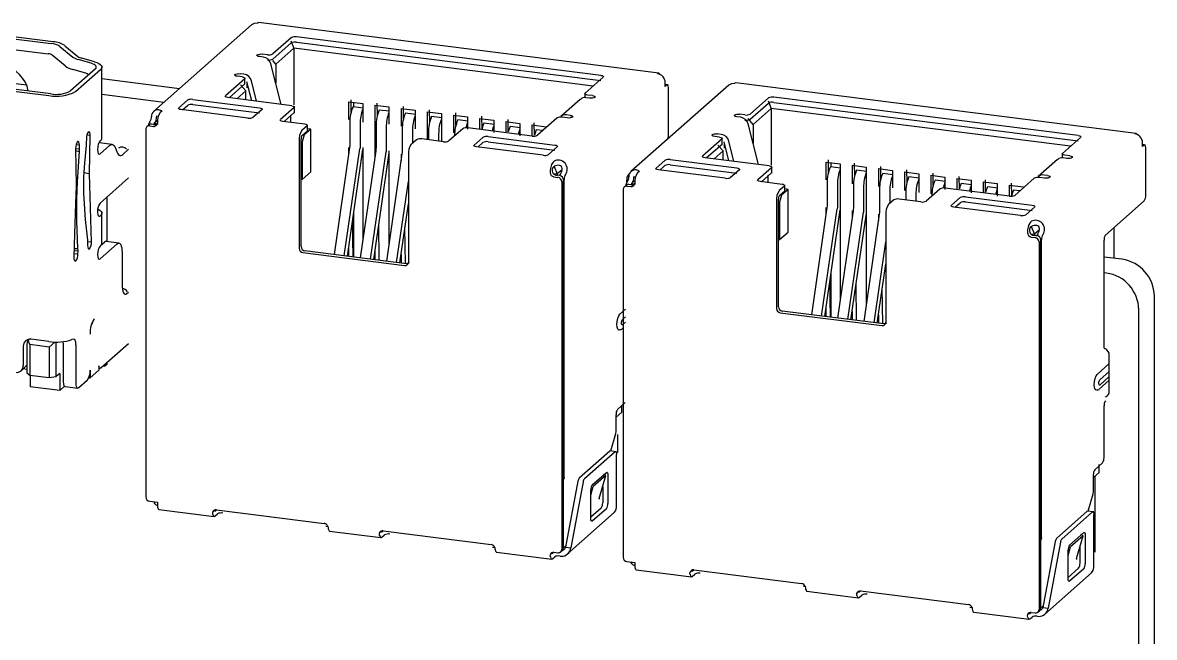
# Model space of a CAD drawing. Header units: millimetres. Extents: x 2 to 1109, y 2 to 430.
# Drawn here: x 457.77 to 499.01, y 270.64 to 293.03 of the extents above; entities that cross this region are included whole.
import ezdxf

# ---------------------------------------------------------------- set-up
doc = ezdxf.new("R2010")
doc.units = ezdxf.units.MM
doc.header["$LTSCALE"] = 0.5
doc.layers.add('几何体', color=7, linetype='Continuous')

msp = doc.modelspace()

# ---------------------------------------------------------------- linework, layer by layer
at = {"layer": '几何体'}
for p, q in [((454.305, 292.833), (458.809, 292.266)), ((458.88, 292.328), (454.376, 292.896)), ((466.113, 292.945), (462.542, 289.795)), ((466.32, 293.01), (466.311, 293.002)), ((466.357, 293.023), (466.32, 293.01)), ((480.95, 291.187), (466.358, 293.025)), ((454.199, 292.457), (458.703, 291.889)), ((467.551, 292.474), (466.886, 291.888)), ((478.838, 291.105), (467.744, 292.503)), ((458.798, 290.432), (446.17, 292.023)), ((459.125, 292.162), (459.597, 291.769)), ((459.311, 292.187), (459.783, 291.794)), ((466.886, 291.699), (467.551, 292.285)), ((467.651, 292.091), (466.994, 291.511)), ((467.535, 292.366), (467.651, 292.091)), ((478.558, 290.717), (467.651, 292.091)), ((467.651, 292.091), (467.651, 290.028)), ((467.744, 292.314), (478.838, 290.917)), ((446.099, 291.961), (458.728, 290.37)), ((459.319, 291.449), (458.847, 291.842)), ((460.26, 291.546), (459.793, 291.678)), ((460.389, 291.596), (459.923, 291.729)), ((466.541, 291.771), (466.404, 291.788)), ((466.693, 291.859), (466.51, 291.882)), ((466.994, 291.511), (466.88, 291.641)), ((460.417, 291.341), (459.507, 290.539)), ((460.065, 291.187), (459.598, 291.319)), ((459.694, 290.515), (460.604, 291.318)), ((460.417, 291.341), (460.137, 291.094)), ((460.653, 288.823), (460.653, 291.406)), ((465.832, 291.147), (465.697, 291.164)), ((467.192, 290.05), (466.812, 291.527)), ((466.994, 291.511), (466.994, 290.82)), ((480.913, 291.172), (480.904, 291.164)), ((457.911, 290.752), (457.121, 290.852)), ((463.478, 290.621), (460.653, 290.977)), ((465.861, 290.983), (465.154, 290.36)), ((465.288, 290.289), (465.861, 290.795)), ((465.773, 291.048), (465.591, 291.071)), ((465.898, 290.545), (465.711, 290.757)), ((465.869, 290.781), (465.869, 291.029)), ((465.924, 290.877), (466.102, 290.187)), ((465.946, 290.647), (465.946, 290.791)), ((466.295, 290.163), (466.105, 290.902)), ((478.925, 291.041), (478.261, 290.455)), ((483.507, 290.753), (479.936, 287.604)), ((481.184, 290.704), (481.184, 290.846)), ((481.292, 290.762), (481.184, 290.775)), ((481.246, 290.759), (481.184, 290.704)), ((483.714, 290.819), (483.705, 290.811)), ((483.751, 290.832), (483.714, 290.819)), ((498.344, 288.995), (483.751, 290.834)), ((462.913, 290.122), (460.653, 290.407)), ((465.898, 290.545), (465.568, 290.254)), ((465.898, 290.213), (465.898, 290.545)), ((478.252, 290.468), (478.252, 290.289)), ((478.53, 290.367), (478.348, 290.39)), ((481.299, 288.92), (481.299, 290.664)), ((463.459, 289.921), (463.777, 290.202)), ((463.593, 289.851), (463.777, 290.013)), ((463.97, 290.231), (466.403, 289.925)), ((463.971, 290.042), (466.403, 289.736)), ((467.579, 290.001), (465.241, 290.295)), ((467.667, 289.936), (467.165, 289.494)), ((467.675, 289.734), (467.675, 289.982)), ((469.648, 290.143), (470.163, 290.078)), ((469.648, 289.493), (469.648, 290.143)), ((469.739, 289.765), (469.733, 290.217)), ((470.18, 289.917), (469.806, 289.964)), ((469.834, 289.961), (469.834, 290.119)), ((470.163, 290.078), (470.163, 289.397)), ((470.603, 290.022), (471.117, 289.958)), ((470.603, 290.022), (470.603, 288.128)), ((470.693, 289.645), (470.687, 290.097)), ((471.117, 289.958), (471.117, 289.324)), ((471.647, 289.525), (471.641, 289.977)), ((478.089, 290.233), (477.382, 289.61)), ((478.424, 290.274), (478.288, 290.291)), ((484.944, 290.282), (484.28, 289.696)), ((484.28, 289.508), (484.944, 290.094)), ((484.929, 290.174), (485.045, 289.9)), ((496.232, 288.914), (485.138, 290.312)), ((485.138, 290.123), (496.232, 288.725)), ((462.828, 289.789), (462.783, 289.75)), ((465.978, 289.55), (463.546, 289.857)), ((466.49, 289.86), (466.172, 289.579)), ((467.299, 289.423), (467.667, 289.748)), ((467.546, 289.392), (467.546, 289.66)), ((471.135, 289.797), (470.76, 289.844)), ((471.557, 289.902), (472.071, 289.837)), ((471.557, 289.902), (471.557, 289.253)), ((472.089, 289.677), (471.715, 289.724)), ((472.071, 289.837), (472.071, 289.156)), ((472.511, 289.782), (472.511, 288.767)), ((472.511, 289.782), (473.025, 289.717)), ((472.601, 289.404), (472.595, 289.856)), ((473.043, 289.556), (472.669, 289.604)), ((473.025, 289.717), (473.025, 288.702)), ((473.465, 289.662), (473.465, 289.012)), ((473.465, 289.662), (473.979, 289.597)), ((473.555, 289.284), (473.549, 289.736)), ((473.979, 289.597), (473.979, 289.144)), ((474.419, 289.541), (474.419, 289.139)), ((474.419, 289.541), (474.934, 289.477)), ((474.509, 289.164), (474.503, 289.616)), ((477.235, 289.55), (476.528, 288.927)), ((477.611, 289.556), (477.429, 289.579)), ((477.717, 289.65), (477.582, 289.667)), ((483.935, 289.579), (483.798, 289.597)), ((484.086, 289.667), (483.904, 289.69)), ((484.387, 289.32), (484.2, 289.532)), ((485.045, 289.9), (484.387, 289.32)), ((495.952, 288.526), (485.045, 289.9)), ((485.045, 289.9), (485.045, 287.837)), ((462.256, 289.144), (462.256, 275.756)), ((462.381, 289.308), (462.288, 289.227)), ((462.397, 289.267), (462.537, 289.25)), ((462.407, 289.418), (462.398, 289.41)), ((462.561, 289.318), (462.467, 289.33)), ((462.677, 289.468), (462.561, 289.365)), ((462.561, 289.365), (462.709, 289.346)), ((462.561, 289.365), (462.561, 289.318)), ((462.561, 289.318), (462.608, 289.312)), ((462.594, 289.394), (462.585, 289.386)), ((468.047, 289.329), (467.252, 289.429)), ((468.134, 289.264), (467.947, 289.099)), ((468.266, 289.145), (468.029, 288.936)), ((468.143, 289.062), (468.143, 289.31)), ((468.266, 289.145), (468.143, 289.16)), ((468.266, 287.589), (468.266, 289.145)), ((469.69, 289.388), (469.69, 288.586)), ((470.064, 289.34), (470.064, 288.539)), ((470.644, 289.267), (470.644, 288.466)), ((471.019, 289.22), (471.019, 288.419)), ((471.599, 289.147), (471.599, 288.346)), ((471.973, 289.1), (471.973, 288.633)), ((473.803, 289.163), (473.301, 288.72)), ((473.997, 289.436), (473.623, 289.483)), ((476.335, 288.898), (473.996, 289.192)), ((474.951, 289.316), (474.577, 289.363)), ((474.934, 289.477), (474.934, 289.024)), ((475.373, 289.421), (475.373, 289.019)), ((475.373, 289.421), (475.888, 289.356)), ((475.464, 289.044), (475.458, 289.496)), ((475.905, 289.196), (475.531, 289.243)), ((475.888, 289.356), (475.888, 288.904)), ((476.327, 289.301), (476.327, 288.899)), ((476.327, 289.301), (476.842, 289.236)), ((476.418, 288.924), (476.412, 289.376)), ((476.717, 289.093), (476.485, 289.123)), ((484.586, 287.858), (484.206, 289.336)), ((484.387, 289.32), (484.387, 288.629)), ((460.09, 288.79), (460.088, 288.648)), ((460.232, 288.915), (460.108, 288.93)), ((460.207, 287.526), (460.232, 288.915)), ((460.604, 288.734), (460.587, 288.719)), ((467.841, 288.723), (467.841, 284.81)), ((467.912, 288.691), (467.912, 288.785)), ((467.912, 287.324), (467.912, 288.691)), ((467.958, 288.685), (467.912, 288.691)), ((467.947, 288.911), (467.982, 288.942)), ((468.029, 288.936), (467.958, 288.685)), ((467.958, 288.685), (467.958, 287.318)), ((467.982, 288.942), (468.134, 289.076)), ((467.982, 288.942), (468.029, 288.936)), ((472.119, 288.762), (471.932, 288.597)), ((473.108, 288.691), (472.313, 288.792)), ((472.553, 289.027), (472.553, 288.761)), ((472.927, 288.98), (472.927, 288.714)), ((474.216, 288.566), (474.534, 288.847)), ((474.728, 288.876), (477.16, 288.569)), ((474.728, 288.687), (477.16, 288.381)), ((483.254, 288.792), (482.547, 288.168)), ((483.167, 288.856), (482.985, 288.879)), ((483.226, 288.956), (483.091, 288.973)), ((483.263, 288.59), (483.263, 288.837)), ((483.318, 288.686), (483.495, 287.996)), ((483.689, 287.971), (483.499, 288.711)), ((496.319, 288.849), (495.654, 288.263)), ((498.306, 288.98), (498.297, 288.973)), ((459.694, 288.446), (459.837, 288.428)), ((459.694, 288.441), (459.712, 287.089)), ((459.695, 288.365), (459.834, 288.333)), ((459.836, 288.566), (459.712, 288.581)), ((459.771, 287.224), (459.834, 288.333)), ((459.834, 288.333), (459.837, 288.428)), ((459.837, 288.428), (459.836, 288.566)), ((460.562, 288.648), (460.543, 288.649)), ((461.03, 288.589), (460.562, 288.648)), ((460.587, 288.248), (460.93, 288.55)), ((461.162, 288.472), (461.15, 288.462)), ((461.42, 288.228), (461.63, 288.413)), ((469.683, 288.484), (469.115, 284.58)), ((469.489, 284.532), (470.057, 288.436)), ((469.605, 284.518), (470.17, 288.402)), ((469.648, 288.248), (469.648, 288.481)), ((470.637, 288.363), (470.069, 284.459)), ((470.163, 288.482), (470.163, 285.107)), ((470.443, 284.412), (471.011, 288.316)), ((470.559, 284.398), (471.124, 288.282)), ((471.117, 288.362), (471.117, 284.987)), ((476.736, 288.195), (474.303, 288.501)), ((474.35, 288.496), (474.534, 288.658)), ((477.247, 288.505), (476.929, 288.224)), ((482.681, 288.098), (483.254, 288.603)), ((483.291, 288.353), (482.962, 288.063)), ((483.291, 288.353), (483.104, 288.565)), ((483.291, 288.021), (483.291, 288.353)), ((483.34, 288.456), (483.34, 288.6)), ((495.646, 288.277), (495.646, 288.098)), ((498.578, 288.513), (498.578, 288.654)), ((498.686, 288.57), (498.578, 288.584)), ((498.64, 288.567), (498.578, 288.513)), ((498.693, 286.729), (498.693, 288.473)), ((471.591, 288.243), (471.023, 284.339)), ((471.557, 288.24), (471.557, 288.008)), ((471.826, 288.221), (471.826, 284.308)), ((477.139, 287.986), (477.095, 287.947)), ((480.853, 287.73), (481.171, 288.01)), ((481.364, 288.04), (483.796, 287.733)), ((484.973, 287.809), (482.635, 288.104)), ((487.042, 287.951), (487.557, 287.886)), ((487.042, 287.302), (487.042, 287.951)), ((487.133, 287.574), (487.127, 288.026)), ((487.228, 287.769), (487.228, 287.928)), ((487.557, 287.886), (487.557, 282.916)), ((488.087, 287.453), (488.081, 287.905)), ((495.483, 288.042), (494.776, 287.418)), ((495.818, 288.082), (495.681, 288.099)), ((495.924, 288.176), (495.742, 288.199)), ((460.207, 287.526), (459.992, 287.553)), ((460.278, 285.043), (460.207, 287.526)), ((467.958, 287.318), (468.266, 287.589)), ((477.095, 287.758), (477.131, 287.789)), ((477.099, 287.533), (477.247, 287.515)), ((477.131, 287.789), (477.139, 287.797)), ((477.131, 287.789), (477.247, 287.515)), ((477.2, 287.474), (477.247, 287.468)), ((477.423, 287.67), (477.247, 287.515)), ((477.247, 287.515), (477.247, 287.468)), ((477.341, 287.456), (477.247, 287.468)), ((477.373, 287.532), (477.365, 287.524)), ((477.56, 287.508), (477.552, 287.501)), ((479.832, 287.485), (479.88, 287.527)), ((480.221, 287.597), (480.177, 287.558)), ((483.372, 287.359), (480.94, 287.665)), ((480.987, 287.659), (481.171, 287.822)), ((481.364, 287.851), (483.796, 287.545)), ((483.884, 287.669), (483.565, 287.388)), ((485.06, 287.745), (484.558, 287.302)), ((484.692, 287.232), (485.06, 287.556)), ((484.939, 287.201), (484.939, 287.469)), ((485.069, 287.543), (485.069, 287.79)), ((487.574, 287.726), (487.2, 287.773)), ((487.996, 287.831), (488.511, 287.766)), ((487.996, 287.831), (487.996, 287.154)), ((488.528, 287.605), (488.154, 287.653)), ((488.511, 287.766), (488.511, 282.796)), ((488.95, 287.711), (489.465, 287.646)), ((488.95, 287.711), (488.95, 287.061)), ((489.041, 287.333), (489.035, 287.785)), ((489.482, 287.485), (489.108, 287.532)), ((489.465, 287.646), (489.465, 287.012)), ((489.904, 287.591), (489.904, 286.914)), ((489.904, 287.591), (490.419, 287.526)), ((489.995, 287.213), (489.989, 287.665)), ((490.419, 287.526), (490.419, 286.845)), ((490.859, 287.47), (490.859, 286.794)), ((490.859, 287.47), (491.373, 287.405)), ((490.949, 287.093), (490.943, 287.545)), ((495.111, 287.459), (494.976, 287.476)), ((459.712, 287.089), (459.694, 286.437)), ((459.771, 287.224), (459.71, 287.234)), ((459.743, 286.598), (459.771, 287.224)), ((461.63, 287.376), (460.587, 286.456)), ((467.912, 284.873), (467.912, 287.324)), ((467.912, 287.324), (467.958, 287.318)), ((471.397, 284.292), (471.826, 287.239)), ((477.13, 287.411), (477.27, 287.393)), ((477.41, 287.234), (477.41, 273.846)), ((477.481, 273.909), (477.481, 287.297)), ((477.499, 276.47), (477.499, 287.312)), ((479.775, 287.117), (479.682, 287.035)), ((479.779, 287.23), (479.779, 287.296)), ((479.79, 287.076), (479.931, 287.058)), ((479.8, 287.226), (479.792, 287.218)), ((479.955, 287.126), (479.861, 287.138)), ((480.071, 287.276), (479.955, 287.174)), ((479.955, 287.174), (480.103, 287.155)), ((479.955, 287.174), (479.955, 287.126)), ((479.955, 287.126), (480.001, 287.121)), ((479.987, 287.203), (479.979, 287.195)), ((485.441, 287.138), (484.646, 287.238)), ((485.528, 287.073), (485.341, 286.908)), ((485.536, 286.871), (485.536, 287.119)), ((487.084, 287.196), (487.084, 286.395)), ((487.458, 287.149), (487.458, 286.348)), ((488.038, 287.076), (488.038, 286.274)), ((490.436, 287.365), (490.062, 287.412)), ((491.391, 287.245), (491.016, 287.292)), ((491.373, 287.405), (491.373, 286.953)), ((491.813, 287.35), (491.813, 286.948)), ((491.813, 287.35), (492.327, 287.285)), ((491.903, 286.973), (491.897, 287.425)), ((492.345, 287.125), (491.971, 287.172)), ((492.327, 287.285), (492.327, 286.833)), ((492.767, 287.23), (492.767, 286.827)), ((492.767, 287.23), (493.281, 287.165)), ((492.857, 286.852), (492.851, 287.304)), ((493.299, 287.004), (492.925, 287.052)), ((493.281, 287.165), (493.281, 286.712)), ((493.721, 287.11), (493.721, 286.707)), ((493.721, 287.11), (494.235, 287.045)), ((493.811, 286.732), (493.805, 287.184)), ((494.629, 287.359), (493.922, 286.735)), ((495.005, 287.365), (494.822, 287.388)), ((460.833, 286.673), (460.833, 285.054)), ((479.65, 286.952), (479.65, 273.564)), ((485.341, 286.719), (485.376, 286.75)), ((485.423, 286.745), (485.352, 286.494)), ((485.376, 286.75), (485.528, 286.885)), ((485.376, 286.75), (485.423, 286.745)), ((485.66, 286.953), (485.423, 286.745)), ((485.66, 286.953), (485.536, 286.969)), ((485.66, 285.398), (485.66, 286.953)), ((488.412, 287.029), (488.412, 286.227)), ((488.992, 286.956), (488.992, 286.154)), ((489.366, 286.909), (489.366, 286.442)), ((489.946, 286.835), (489.946, 286.57)), ((490.321, 286.788), (490.321, 286.523)), ((491.197, 286.972), (490.695, 286.529)), ((493.729, 286.706), (491.39, 287.001)), ((491.61, 286.375), (491.928, 286.655)), ((492.121, 286.684), (494.554, 286.378)), ((494.111, 286.902), (493.879, 286.931)), ((471.513, 284.277), (471.826, 286.427)), ((485.235, 286.531), (485.235, 282.619)), ((485.305, 286.5), (485.305, 286.594)), ((485.305, 285.132), (485.305, 286.5)), ((485.352, 286.494), (485.305, 286.5)), ((485.352, 286.494), (485.352, 285.127)), ((487.076, 286.292), (486.508, 282.388)), ((486.882, 282.341), (487.451, 286.245)), ((486.998, 282.326), (487.564, 286.21)), ((487.042, 286.057), (487.042, 286.289)), ((489.513, 286.571), (489.325, 286.406)), ((490.501, 286.5), (489.706, 286.6)), ((494.129, 286.004), (491.697, 286.31)), ((491.744, 286.304), (491.928, 286.467)), ((492.121, 286.496), (494.554, 286.189)), ((494.641, 286.313), (494.323, 286.033)), ((497.226, 285.293), (498.64, 286.54)), ((460.587, 285.985), (460.604, 286)), ((460.653, 284.995), (460.653, 286.089)), ((469.809, 284.492), (469.792, 285.803)), ((469.834, 284.489), (469.834, 286.095)), ((488.03, 286.172), (487.462, 282.268)), ((487.836, 282.221), (488.405, 286.125)), ((487.952, 282.206), (488.518, 286.09)), ((487.996, 286.169), (487.996, 285.937)), ((488.985, 286.052), (488.416, 282.148)), ((488.95, 286.049), (488.95, 285.816)), ((489.219, 286.029), (489.219, 282.117)), ((494.533, 285.794), (494.489, 285.755)), ((470.763, 284.372), (470.746, 285.683)), ((471.717, 284.252), (471.7, 285.563)), ((485.352, 285.127), (485.66, 285.398)), ((494.489, 285.567), (494.524, 285.598)), ((494.524, 285.598), (494.533, 285.606)), ((494.524, 285.598), (494.641, 285.323)), ((494.816, 285.478), (494.641, 285.323)), ((497.541, 284.444), (497.541, 285.572)), ((460.13, 285.061), (460.278, 285.043)), ((460.134, 285.008), (460.136, 284.918)), ((460.587, 284.42), (461.215, 284.973)), ((460.604, 284.907), (460.747, 285.032)), ((461.277, 284.998), (460.809, 285.057)), ((485.305, 282.681), (485.305, 285.132)), ((485.305, 285.132), (485.352, 285.127)), ((488.791, 282.101), (489.219, 285.047)), ((494.493, 285.342), (494.641, 285.323)), ((494.523, 285.22), (494.664, 285.202)), ((494.594, 285.282), (494.641, 285.276)), ((494.641, 285.323), (494.641, 285.276)), ((494.734, 285.264), (494.641, 285.276)), ((494.767, 285.34), (494.758, 285.333)), ((494.804, 285.043), (494.804, 271.655)), ((494.875, 271.717), (494.875, 285.105)), ((494.892, 274.279), (494.892, 285.121)), ((494.954, 285.317), (494.945, 285.309)), ((497.173, 281.24), (497.173, 285.105)), ((459.633, 284.625), (459.783, 284.606)), ((459.785, 284.701), (459.636, 284.72)), ((459.639, 284.803), (459.783, 284.8)), ((459.783, 284.606), (459.785, 284.701)), ((460.604, 284.907), (460.587, 284.891)), ((461.391, 284.658), (461.391, 283.479)), ((467.981, 284.651), (471.685, 284.184)), ((471.756, 284.247), (468.052, 284.713)), ((469.648, 284.512), (469.648, 284.819)), ((470.603, 284.699), (470.603, 284.392)), ((471.557, 284.578), (471.557, 284.272)), ((488.907, 282.086), (489.219, 284.236)), ((497.828, 284.408), (497.173, 284.49)), ((487.228, 282.297), (487.228, 283.904)), ((497.263, 283.909), (497.173, 283.92)), ((487.203, 282.301), (487.185, 283.612)), ((488.157, 282.18), (488.14, 283.492)), ((489.111, 282.06), (489.094, 283.372)), ((461.568, 283.164), (461.63, 283.218)), ((499.007, 228.794), (499.007, 283.071)), ((479.531, 282.411), (479.739, 282.594)), ((489.15, 282.055), (485.446, 282.522)), ((487.042, 282.321), (487.042, 282.627)), ((487.996, 282.507), (487.996, 282.201)), ((498.442, 228.295), (498.442, 282.572)), ((479.625, 282.211), (479.739, 282.311)), ((479.739, 282.122), (479.625, 282.022)), ((485.375, 282.46), (489.079, 281.993)), ((488.95, 282.387), (488.95, 282.08)), ((460.225, 281.696), (460.225, 281.681)), ((479.602, 281.871), (479.65, 281.914)), ((457.918, 281.293), (457.918, 280.275)), ((458.016, 281.497), (457.969, 281.455)), ((458.035, 281.302), (457.97, 281.456)), ((457.975, 281.46), (457.983, 281.492)), ((458.736, 281.213), (458.035, 281.302)), ((458.035, 281.302), (458.035, 280.189)), ((458.26, 281.472), (458.073, 281.495)), ((458.728, 281.413), (458.26, 281.472)), ((458.945, 281.397), (458.736, 281.213)), ((458.994, 280.14), (458.994, 281.397)), ((459.244, 281.35), (459.244, 279.983)), ((459.712, 279.924), (459.712, 281.291)), ((461.63, 281.333), (460.635, 280.455)), ((457.792, 281.248), (457.792, 280.541)), ((458.736, 281.213), (458.736, 280.101)), ((497.366, 279.6), (497.366, 280.92)), ((457.71, 280.351), (457.83, 280.457)), ((460.539, 280.53), (460.539, 280.371)), ((460.539, 280.448), (460.597, 280.44)), ((460.715, 280.526), (460.762, 280.52)), ((460.762, 280.52), (460.749, 280.556)), ((460.833, 280.582), (460.762, 280.52)), ((460.833, 280.63), (460.833, 280.582)), ((496.925, 280.22), (497.366, 280.609)), ((457.918, 280.4), (457.784, 280.417)), ((457.918, 280.275), (458.035, 280.189)), ((458.035, 280.189), (458.736, 280.101)), ((458.042, 280.188), (458.042, 279.771)), ((458.736, 280.101), (458.994, 280.14)), ((459.118, 280.249), (458.994, 280.14)), ((459.118, 280.249), (459.118, 279.636)), ((460.177, 280.099), (460.225, 280.093)), ((460.225, 280.376), (460.225, 280.093)), ((460.225, 280.093), (460.539, 280.371)), ((497.019, 280.02), (497.366, 280.326)), ((497.366, 280.137), (497.019, 279.831)), ((459.118, 279.636), (458.042, 279.771)), ((459.292, 279.789), (459.118, 279.636)), ((459.313, 279.779), (459.781, 279.72)), ((460.119, 280), (459.818, 279.735)), ((496.996, 279.68), (497.366, 280.006)), ((479.39, 278.657), (479.598, 278.84)), ((479.443, 278.939), (479.726, 279.189)), ((479.598, 278.84), (479.598, 279.076)), ((497.173, 277.185), (497.173, 279.071)), ((479.39, 278.138), (479.39, 278.751)), ((479.206, 277.431), (479.381, 278.066)), ((479.381, 278.066), (479.39, 278.138)), ((479.458, 277.375), (479.458, 278.028)), ((479.169, 277.425), (478.05, 276.438)), ((479.356, 277.401), (478.237, 276.414)), ((479.402, 277.404), (479.157, 277.435)), ((479.409, 275.374), (479.409, 277.306)), ((496.837, 276.748), (497.12, 276.997)), ((496.992, 276.649), (496.992, 276.934)), ((477.499, 276.47), (477.489, 276.398)), ((478.004, 276.329), (477.553, 273.925)), ((478.525, 276.197), (479.038, 276.649)), ((479.022, 276.537), (478.562, 276.132)), ((478.782, 275.701), (479.022, 276.537)), ((479.022, 276.537), (478.93, 276.575)), ((479.091, 276.554), (479.091, 275.517)), ((496.784, 276.465), (496.992, 276.649)), ((496.784, 275.947), (496.784, 276.56)), ((496.852, 273.744), (496.852, 276.525)), ((478.192, 276.305), (477.74, 273.901)), ((478.472, 275.817), (478.562, 276.132)), ((478.472, 274.972), (478.472, 276.009)), ((478.904, 276.125), (478.904, 275.541)), ((496.774, 275.875), (496.784, 275.947)), ((462.397, 275.597), (462.677, 275.561)), ((462.677, 275.561), (462.677, 275.467)), ((478.782, 275.701), (478.779, 275.676)), ((496.6, 275.24), (496.774, 275.875)), ((462.734, 275.297), (464.745, 275.044)), ((464.767, 275.275), (464.697, 275.213)), ((464.777, 275.244), (464.829, 275.29)), ((464.777, 275.056), (464.873, 275.141)), ((464.829, 275.29), (468.758, 274.795)), ((477.613, 273.672), (479.327, 275.184)), ((478.851, 275.353), (478.472, 275.019)), ((479.038, 275.329), (478.525, 274.877)), ((496.563, 275.233), (495.444, 274.246)), ((496.75, 275.21), (495.631, 274.223)), ((496.796, 275.212), (496.55, 275.243)), ((496.803, 273.182), (496.803, 275.115)), ((468.815, 274.697), (468.918, 274.684)), ((468.955, 274.514), (470.826, 274.278)), ((470.847, 274.509), (470.777, 274.447)), ((470.857, 274.478), (470.909, 274.524)), ((470.857, 274.29), (470.953, 274.375)), ((470.909, 274.524), (474.838, 274.029)), ((494.892, 274.279), (494.883, 274.207)), ((495.919, 274.006), (496.432, 274.458)), ((496.416, 274.346), (495.956, 273.94)), ((496.176, 273.509), (496.416, 274.346)), ((496.416, 274.346), (496.324, 274.383)), ((496.485, 274.363), (496.485, 273.326)), ((474.895, 273.931), (474.968, 273.922)), ((477.498, 273.924), (477.563, 273.981)), ((477.553, 273.925), (477.74, 273.901)), ((495.398, 274.138), (494.946, 271.733)), ((495.585, 274.114), (495.133, 271.71)), ((495.866, 273.626), (495.956, 273.94)), ((496.297, 273.934), (496.297, 273.349)), ((475.035, 273.748), (477.046, 273.494)), ((477.068, 273.725), (476.997, 273.663)), ((477.078, 273.695), (477.13, 273.74)), ((477.078, 273.506), (477.155, 273.575)), ((477.13, 273.74), (477.27, 273.723)), ((477.349, 273.604), (477.395, 273.598)), ((477.356, 273.744), (477.449, 273.826)), ((495.866, 272.78), (495.866, 273.817)), ((496.176, 273.509), (496.172, 273.484)), ((479.79, 273.405), (480.071, 273.37)), ((480.071, 273.37), (480.071, 273.275)), ((480.128, 273.106), (482.139, 272.853)), ((482.161, 273.083), (482.09, 273.021)), ((482.171, 273.053), (482.223, 273.099)), ((482.223, 273.099), (486.151, 272.604)), ((496.244, 273.161), (495.866, 272.827)), ((496.432, 273.138), (495.919, 272.686)), ((482.171, 272.865), (482.267, 272.949)), ((495.006, 271.481), (496.721, 272.993)), ((486.225, 272.504), (486.312, 272.493)), ((486.348, 272.322), (488.219, 272.086)), ((488.241, 272.317), (488.171, 272.255)), ((488.251, 272.287), (488.303, 272.333)), ((488.303, 272.333), (492.231, 271.838)), ((488.251, 272.098), (488.347, 272.183)), ((494.892, 271.732), (494.957, 271.79)), ((492.289, 271.74), (492.362, 271.731)), ((492.429, 271.556), (494.44, 271.303)), ((494.462, 271.534), (494.391, 271.471)), ((494.471, 271.503), (494.523, 271.549)), ((494.471, 271.315), (494.549, 271.383)), ((494.523, 271.549), (494.664, 271.531)), ((494.742, 271.412), (494.789, 271.406)), ((494.75, 271.553), (494.843, 271.634)), ((494.946, 271.733), (495.133, 271.71))]:
    msp.add_line(p, q, dxfattribs=at)
at = {"layer": '几何体', "flags": 128}
for points in [[(466.311, 293.002), (466.204, 292.994), (466.113, 292.945)], [(460.389, 291.596), (460.471, 291.569), (460.539, 291.538), (460.592, 291.505), (460.629, 291.468), (460.649, 291.431), (460.652, 291.392), (460.637, 291.354), (460.604, 291.318)], [(466.404, 291.788), (466.355, 291.798), (466.321, 291.814), (466.307, 291.833), (466.317, 291.852), (466.348, 291.869), (466.396, 291.88), (466.453, 291.885), (466.51, 291.882)], [(460.137, 291.094), (460.147, 291.106), (460.152, 291.119), (460.152, 291.131), (460.145, 291.144), (460.133, 291.156), (460.115, 291.167), (460.092, 291.178), (460.065, 291.187)], [(460.417, 291.341), (460.441, 291.368), (460.452, 291.396), (460.45, 291.424), (460.435, 291.452), (460.408, 291.478), (460.369, 291.503), (460.319, 291.526), (460.26, 291.546)], [(465.591, 291.071), (465.541, 291.081), (465.507, 291.097), (465.494, 291.116), (465.504, 291.135), (465.535, 291.152), (465.582, 291.163), (465.639, 291.168), (465.697, 291.164)], [(480.913, 291.172), (480.953, 291.186), (480.988, 291.155), (480.994, 291.134)], [(465.773, 291.048), (465.821, 291.038), (465.855, 291.021), (465.869, 291.002), (465.861, 290.983)], [(478.838, 291.105), (478.886, 291.095), (478.919, 291.079), (478.934, 291.06), (478.925, 291.041)], [(481.299, 290.664), (481.295, 290.713), (481.283, 290.748), (481.266, 290.765), (481.246, 290.759)], [(483.705, 290.811), (483.598, 290.803), (483.507, 290.753)], [(465.241, 290.295), (465.193, 290.306), (465.16, 290.322), (465.145, 290.341), (465.154, 290.36)], [(478.348, 290.39), (478.3, 290.4), (478.267, 290.417), (478.252, 290.436), (478.261, 290.455)], [(478.53, 290.367), (478.58, 290.357), (478.614, 290.341), (478.627, 290.322), (478.618, 290.303), (478.587, 290.286), (478.539, 290.275), (478.482, 290.27), (478.424, 290.274)], [(463.546, 289.857), (463.498, 289.867), (463.465, 289.883), (463.45, 289.902), (463.459, 289.921)], [(466.403, 289.925), (466.45, 289.914), (466.484, 289.898), (466.498, 289.879), (466.49, 289.86)], [(467.579, 290.001), (467.627, 289.99), (467.661, 289.974), (467.675, 289.955), (467.667, 289.936)], [(462.647, 289.582), (462.654, 289.616), (462.675, 289.644)], [(462.74, 289.853), (462.788, 289.843), (462.822, 289.827), (462.836, 289.808), (462.828, 289.789)], [(477.717, 289.65), (477.767, 289.64), (477.801, 289.624), (477.814, 289.605), (477.804, 289.586), (477.773, 289.569), (477.726, 289.558), (477.669, 289.553), (477.611, 289.556)], [(483.798, 289.597), (483.748, 289.607), (483.714, 289.623), (483.701, 289.642), (483.711, 289.661), (483.742, 289.678), (483.789, 289.689), (483.846, 289.693), (483.904, 289.69)], [(462.561, 289.346), (462.548, 289.31), (462.545, 289.298)], [(467.252, 289.429), (467.204, 289.439), (467.171, 289.456), (467.156, 289.475), (467.165, 289.494)], [(468.134, 289.264), (468.143, 289.283), (468.128, 289.302), (468.095, 289.319), (468.047, 289.329)], [(473.979, 289.391), (473.95, 289.315), (473.918, 289.193)], [(474.577, 289.363), (474.529, 289.242), (474.509, 289.164)], [(474.934, 289.271), (474.904, 289.195), (474.875, 289.082)], [(475.531, 289.243), (475.484, 289.122), (475.464, 289.044)], [(475.888, 289.151), (475.858, 289.075), (475.829, 288.961)], [(476.485, 289.123), (476.438, 289.002), (476.418, 288.924)], [(459.836, 288.566), (459.83, 288.633), (459.815, 288.681), (459.792, 288.701), (459.765, 288.692), (459.738, 288.654), (459.715, 288.592), (459.7, 288.518), (459.694, 288.441)], [(460.232, 288.915), (460.226, 288.982), (460.211, 289.03), (460.188, 289.051), (460.161, 289.041), (460.134, 289.003), (460.111, 288.942), (460.096, 288.867), (460.09, 288.79)], [(460.587, 288.719), (460.553, 288.671), (460.524, 288.595), (460.505, 288.502), (460.499, 288.405), (460.505, 288.321), (460.524, 288.262), (460.553, 288.236), (460.587, 288.248)], [(482.985, 288.879), (482.935, 288.89), (482.901, 288.906), (482.888, 288.925), (482.897, 288.944), (482.928, 288.96), (482.976, 288.972), (483.033, 288.976), (483.091, 288.973)], [(483.167, 288.856), (483.215, 288.846), (483.248, 288.83), (483.263, 288.811), (483.254, 288.792)], [(496.232, 288.914), (496.28, 288.904), (496.313, 288.887), (496.328, 288.868), (496.319, 288.849)], [(498.306, 288.98), (498.347, 288.995), (498.381, 288.964), (498.388, 288.943)], [(460.081, 288.551), (460.017, 287.915), (459.983, 287.412)], [(460.088, 288.648), (460.085, 288.594), (460.081, 288.551)], [(460.93, 288.55), (460.967, 288.576), (461.003, 288.589), (461.038, 288.588), (461.071, 288.574), (461.102, 288.546), (461.13, 288.505), (461.154, 288.453), (461.175, 288.389)], [(461.175, 288.389), (461.195, 288.325), (461.22, 288.272), (461.247, 288.232), (461.278, 288.204), (461.311, 288.19), (461.346, 288.189), (461.383, 288.202), (461.42, 288.228)], [(469.69, 288.586), (469.688, 288.535), (469.683, 288.484)], [(470.064, 288.539), (470.062, 288.488), (470.057, 288.436)], [(470.644, 288.466), (470.642, 288.415), (470.637, 288.363)], [(471.019, 288.419), (471.017, 288.368), (471.011, 288.316)], [(471.599, 288.346), (471.597, 288.295), (471.591, 288.243)], [(474.303, 288.501), (474.256, 288.512), (474.222, 288.528), (474.208, 288.547), (474.216, 288.566)], [(477.16, 288.569), (477.208, 288.559), (477.241, 288.543), (477.256, 288.524), (477.247, 288.505)], [(498.693, 288.473), (498.689, 288.522), (498.677, 288.557), (498.66, 288.574), (498.64, 288.567)], [(482.635, 288.104), (482.587, 288.114), (482.553, 288.131), (482.539, 288.15), (482.547, 288.168)], [(495.742, 288.199), (495.694, 288.209), (495.66, 288.225), (495.646, 288.244), (495.654, 288.263)], [(495.924, 288.176), (495.974, 288.165), (496.008, 288.15), (496.021, 288.131), (496.011, 288.111), (495.98, 288.095), (495.933, 288.083), (495.876, 288.079), (495.818, 288.082)], [(477.06, 287.633), (477.07, 287.582), (477.099, 287.533)], [(480.041, 287.391), (480.048, 287.425), (480.069, 287.453)], [(480.134, 287.662), (480.182, 287.651), (480.215, 287.635), (480.23, 287.616), (480.221, 287.597)], [(480.94, 287.665), (480.892, 287.676), (480.859, 287.692), (480.844, 287.711), (480.853, 287.73)], [(483.796, 287.733), (483.844, 287.723), (483.878, 287.707), (483.892, 287.687), (483.884, 287.669)], [(484.973, 287.809), (485.021, 287.799), (485.054, 287.783), (485.069, 287.764), (485.06, 287.745)], [(495.111, 287.459), (495.161, 287.448), (495.195, 287.432), (495.208, 287.413), (495.198, 287.394), (495.167, 287.378), (495.12, 287.366), (495.063, 287.362), (495.005, 287.365)], [(459.983, 287.412), (459.984, 287.078), (459.989, 286.815)], [(479.955, 287.154), (479.942, 287.119), (479.939, 287.106)], [(484.646, 287.238), (484.598, 287.248), (484.564, 287.264), (484.55, 287.283), (484.558, 287.302)], [(485.528, 287.073), (485.536, 287.092), (485.522, 287.111), (485.489, 287.127), (485.441, 287.138)], [(491.373, 287.2), (491.343, 287.124), (491.312, 287.002)], [(491.971, 287.172), (491.923, 287.051), (491.903, 286.973)], [(492.327, 287.08), (492.297, 287.004), (492.268, 286.89)], [(492.925, 287.052), (492.877, 286.93), (492.857, 286.852)], [(459.989, 286.815), (460.044, 285.858), (460.126, 285.103)], [(493.281, 286.96), (493.251, 286.883), (493.222, 286.77)], [(493.879, 286.931), (493.831, 286.81), (493.811, 286.732)], [(459.694, 286.437), (459.66, 285.336), (459.627, 284.483)], [(459.783, 284.8), (459.739, 285.809), (459.743, 286.598)], [(460.505, 286.238), (460.539, 286.221), (460.592, 286.187), (460.629, 286.151), (460.649, 286.113), (460.652, 286.075), (460.637, 286.037), (460.604, 286)], [(487.084, 286.395), (487.082, 286.344), (487.076, 286.292)], [(487.458, 286.348), (487.456, 286.297), (487.45, 286.245)], [(488.038, 286.274), (488.036, 286.224), (488.03, 286.172)], [(488.412, 286.227), (488.41, 286.177), (488.405, 286.125)], [(491.697, 286.31), (491.649, 286.32), (491.616, 286.337), (491.601, 286.356), (491.61, 286.375)], [(494.554, 286.378), (494.601, 286.368), (494.635, 286.351), (494.649, 286.332), (494.641, 286.313)], [(460.499, 286.143), (460.5, 286.098), (460.505, 286.058), (460.513, 286.025), (460.524, 285.999), (460.538, 285.981), (460.553, 285.973), (460.57, 285.974), (460.587, 285.985)], [(488.992, 286.154), (488.99, 286.104), (488.985, 286.052)], [(494.454, 285.441), (494.464, 285.391), (494.493, 285.342)], [(460.126, 285.103), (460.132, 285.05), (460.134, 285.008)], [(460.136, 284.918), (460.142, 284.851), (460.157, 284.803), (460.18, 284.782), (460.207, 284.792), (460.234, 284.83), (460.257, 284.891), (460.272, 284.966), (460.278, 285.043)], [(460.809, 285.057), (460.781, 285.054), (460.747, 285.032)], [(461.215, 284.973), (461.249, 284.995), (461.282, 284.997), (461.313, 284.98), (461.34, 284.945), (461.362, 284.893), (461.378, 284.826), (461.388, 284.747), (461.391, 284.658)], [(459.785, 284.701), (459.785, 284.756), (459.783, 284.8)], [(460.587, 284.891), (460.553, 284.843), (460.524, 284.767), (460.505, 284.674), (460.499, 284.578), (460.505, 284.493), (460.524, 284.434), (460.553, 284.408), (460.587, 284.42)], [(459.627, 284.483), (459.634, 284.419), (459.654, 284.371), (459.674, 284.35), (459.694, 284.346)], [(471.854, 284.278), (471.809, 284.251), (471.756, 284.247)], [(461.391, 283.479), (461.395, 283.39), (461.405, 283.311), (461.421, 283.244), (461.443, 283.192), (461.47, 283.157), (461.5, 283.14), (461.534, 283.142), (461.568, 283.164)], [(479.531, 281.846), (479.491, 281.831), (479.456, 281.862), (479.433, 281.934), (479.425, 282.035), (479.433, 282.15), (479.456, 282.262), (479.491, 282.354), (479.531, 282.411)], [(479.625, 282.022), (479.611, 282.018), (479.6, 282.028), (479.592, 282.052), (479.59, 282.085), (479.592, 282.124), (479.6, 282.161), (479.611, 282.192), (479.625, 282.211)], [(489.247, 282.086), (489.202, 282.06), (489.15, 282.055)], [(479.531, 281.846), (479.567, 281.848), (479.597, 281.865)], [(458.05, 281.509), (458.023, 281.495), (457.97, 281.456)], [(497.226, 281.145), (497.206, 281.139), (497.189, 281.156), (497.177, 281.191), (497.173, 281.24)], [(457.918, 280.566), (457.903, 280.537), (457.829, 280.458)], [(460.635, 280.455), (460.62, 280.445), (460.605, 280.44), (460.591, 280.441), (460.578, 280.449), (460.566, 280.461), (460.556, 280.479), (460.547, 280.503), (460.539, 280.53)], [(496.925, 279.654), (496.885, 279.64), (496.85, 279.671), (496.827, 279.742), (496.819, 279.843), (496.827, 279.959), (496.85, 280.071), (496.885, 280.163), (496.925, 280.22)], [(459.244, 279.983), (459.246, 279.93), (459.252, 279.882), (459.262, 279.842), (459.275, 279.81), (459.291, 279.789), (459.31, 279.779), (459.313, 279.779)], [(459.818, 279.735), (459.797, 279.722), (459.777, 279.72), (459.759, 279.73), (459.743, 279.751), (459.73, 279.783), (459.72, 279.823), (459.714, 279.871), (459.712, 279.924)], [(496.925, 279.654), (496.961, 279.657), (496.991, 279.673)], [(497.019, 279.831), (497.005, 279.826), (496.994, 279.837), (496.986, 279.86), (496.983, 279.894), (496.986, 279.933), (496.994, 279.97), (497.005, 280), (497.019, 280.02)], [(479.356, 277.401), (479.376, 277.407), (479.393, 277.39), (479.405, 277.355), (479.409, 277.306)], [(479.038, 276.649), (479.058, 276.655), (479.075, 276.638), (479.087, 276.603), (479.091, 276.554)], [(462.678, 275.467), (462.684, 275.383), (462.703, 275.323), (462.732, 275.298), (462.734, 275.299)], [(464.697, 275.121), (464.693, 275.164), (464.697, 275.213)], [(464.697, 275.121), (464.711, 275.077), (464.73, 275.051), (464.752, 275.044), (464.777, 275.057)], [(464.777, 275.244), (464.772, 275.242), (464.768, 275.243), (464.764, 275.249), (464.761, 275.257)], [(479.327, 275.184), (479.388, 275.268), (479.409, 275.374)], [(496.75, 275.21), (496.769, 275.216), (496.787, 275.199), (496.799, 275.164), (496.803, 275.115)], [(468.89, 274.684), (468.898, 274.635), (468.906, 274.591)], [(478.525, 274.877), (478.506, 274.871), (478.488, 274.888), (478.476, 274.923), (478.472, 274.972)], [(468.906, 274.591), (468.92, 274.547), (468.939, 274.521), (468.955, 274.516)], [(470.777, 274.355), (470.773, 274.398), (470.777, 274.447)], [(470.777, 274.355), (470.791, 274.311), (470.81, 274.285), (470.832, 274.278), (470.857, 274.291)], [(470.857, 274.478), (470.852, 274.476), (470.848, 274.477), (470.844, 274.483), (470.841, 274.491)], [(496.432, 274.458), (496.451, 274.464), (496.468, 274.447), (496.48, 274.412), (496.485, 274.363)], [(474.97, 273.918), (474.978, 273.869), (474.987, 273.825)], [(477.438, 273.816), (477.47, 273.857), (477.481, 273.909)], [(474.987, 273.825), (475, 273.781), (475.019, 273.755), (475.035, 273.75)], [(476.998, 273.571), (476.993, 273.615), (476.998, 273.663)], [(476.998, 273.571), (477.011, 273.528), (477.03, 273.501), (477.053, 273.494), (477.078, 273.507)], [(477.078, 273.695), (477.073, 273.692), (477.068, 273.694), (477.065, 273.699), (477.062, 273.708)], [(480.071, 273.276), (480.078, 273.191), (480.097, 273.132), (480.126, 273.106), (480.128, 273.107)], [(482.091, 272.929), (482.086, 272.973), (482.091, 273.021)], [(482.171, 273.053), (482.166, 273.051), (482.161, 273.052), (482.158, 273.057), (482.155, 273.066)], [(496.721, 272.993), (496.781, 273.077), (496.803, 273.182)], [(482.091, 272.929), (482.104, 272.886), (482.123, 272.86), (482.146, 272.853), (482.171, 272.865)], [(495.919, 272.686), (495.899, 272.68), (495.882, 272.696), (495.87, 272.731), (495.866, 272.78)], [(486.284, 272.493), (486.292, 272.443), (486.3, 272.399)], [(486.3, 272.399), (486.314, 272.356), (486.333, 272.329), (486.349, 272.324)], [(488.171, 272.163), (488.167, 272.207), (488.171, 272.255)], [(488.251, 272.287), (488.246, 272.285), (488.241, 272.286), (488.238, 272.291), (488.235, 272.3)], [(488.171, 272.163), (488.185, 272.12), (488.203, 272.094), (488.226, 272.086), (488.251, 272.099)], [(492.364, 271.727), (492.372, 271.677), (492.38, 271.633)], [(492.38, 271.633), (492.394, 271.59), (492.413, 271.563), (492.429, 271.558)], [(494.391, 271.38), (494.387, 271.423), (494.391, 271.472)], [(494.391, 271.38), (494.405, 271.336), (494.424, 271.31), (494.447, 271.303), (494.471, 271.315)], [(494.471, 271.503), (494.466, 271.501), (494.462, 271.502), (494.458, 271.507), (494.455, 271.516)], [(494.832, 271.625), (494.863, 271.666), (494.875, 271.717)]]:
    msp.add_lwpolyline(points, dxfattribs=at)
at = {"layer": '几何体'}
for centre, radius, start, end in [((467.691, 292.199), 0.309, 80.1058, 117.0108), ((458.768, 291.605), 0.662, 57.3377, 86.4479), ((458.824, 291.427), 0.903, 57.3377, 86.4479), ((467.691, 292.01), 0.309, 80.0899, 117.0267), ((458.684, 291.589), 0.301, 57.3377, 86.4479), ((459.922, 292.211), 0.548, 233.7409, 256.4505), ((460.015, 292.109), 0.391, 233.7409, 256.4504), ((466.494, 291.446), 0.328, 14.2712, 81.7936), ((466.746, 292.163), 0.309, 260.0997, 297.0158), ((466.746, 291.974), 0.309, 260.1156, 296.9999), ((456.889, 290.352), 1.098, 9.672, 81.6234), ((459.782, 292.08), 0.783, 233.7409, 256.4505), ((480.857, 290.84), 0.328, 1.063, 81.7574), ((465.787, 290.823), 0.328, 14.2712, 81.7936), ((459.004, 291.82), 1.477, 259.2261, 297.8883), ((459.001, 291.496), 1.083, 259.2261, 297.8883), ((463.917, 289.927), 0.309, 80.1054, 117.009), ((463.917, 289.738), 0.309, 80.1021, 117.0123), ((471.107, 289.403), 1.417, 156.6503, 180.6108), ((478.245, 290.081), 0.214, 78.504, 135.7064), ((485.085, 290.007), 0.309, 80.1058, 117.0108), ((485.085, 289.819), 0.309, 80.0899, 117.0267), ((462.151, 289.591), 0.309, 325.825, 2.7028), ((462.704, 289.612), 0.244, 81.4022, 181.4168), ((462.338, 289.567), 0.309, 325.8025, 2.7189), ((463.267, 289.41), 0.591, 144.934, 183.5905), ((466.031, 289.855), 0.309, 260.1054, 297.009), ((471.435, 289.362), 1.371, 158.1377, 180.8935), ((472.061, 289.282), 1.417, 156.6503, 180.6108), ((472.389, 289.242), 1.371, 158.1377, 180.8935), ((473.015, 289.162), 1.417, 156.6503, 180.6108), ((473.344, 289.121), 1.371, 158.1377, 180.8935), ((473.969, 289.042), 1.417, 156.6503, 180.6108), ((474.298, 289.001), 1.371, 158.1377, 180.8935), ((477.376, 289.275), 0.309, 80.0997, 117.0158), ((477.538, 289.457), 0.214, 78.504, 135.7064), ((483.888, 289.255), 0.328, 14.2712, 81.7936), ((484.139, 289.971), 0.309, 260.0997, 297.0158), ((484.139, 289.783), 0.309, 260.1156, 296.9999), ((462.382, 289.142), 0.126, 83.3, 179.513), ((462.6, 289.261), 0.251, 143.5572, 175.4276), ((462.447, 289.227), 0.105, 78.4836, 136.7336), ((462.552, 289.374), 0.126, 263.3135, 359.5186), ((462.626, 289.399), 0.0887, 257.9999, 294.4164), ((468.43, 288.76), 0.591, 144.934, 183.5905), ((474.924, 288.922), 1.417, 156.6503, 180.6108), ((473.943, 288.888), 0.309, 80.0991, 117.0154), ((460.537, 288.829), 0.116, 305.6338, 356.9183), ((468.117, 288.795), 0.206, 145.8094, 182.7147), ((472.259, 288.487), 0.309, 80.0989, 117.0145), ((473.161, 288.996), 0.309, 260.1046, 297.0098), ((474.675, 288.571), 0.309, 80.1054, 117.009), ((474.675, 288.383), 0.309, 80.1021, 117.0123), ((476.388, 289.202), 0.309, 260.1046, 297.0098), ((480.938, 288.916), 0.362, 338.8101, 0.6874), ((483.181, 288.631), 0.328, 14.2712, 81.7936), ((498.25, 288.648), 0.328, 1.063, 81.7574), ((461.387, 288.285), 0.213, 40.3894, 125.2491), ((472.415, 288.258), 0.591, 144.934, 183.5905), ((476.789, 288.499), 0.309, 260.1054, 297.009), ((477.579, 287.607), 0.591, 144.934, 183.5905), ((477.28, 287.71), 0.309, 80.1059, 117.0038), ((477.286, 287.69), 0.328, 1.063, 81.7574), ((481.311, 287.735), 0.309, 80.1054, 117.009), ((495.639, 287.89), 0.214, 78.504, 135.7064), ((477.159, 287.578), 0.17, 182.6755, 260.1337), ((477.266, 287.642), 0.206, 145.8065, 182.7119), ((477.223, 287.628), 0.156, 217.2907, 261.5077), ((477.28, 287.522), 0.309, 80.0897, 117.0259), ((477.501, 287.411), 0.177, 140.2923, 169.3385), ((477.314, 287.715), 0.113, 2.6812, 80.138), ((477.312, 287.289), 0.17, 2.679, 80.1427), ((477.118, 287.706), 0.309, 325.8184, 2.7028), ((477.807, 287.327), 0.309, 145.809, 182.714), ((477.305, 287.682), 0.309, 325.8093, 2.7192), ((480.087, 287.311), 0.309, 145.8029, 182.719), ((480.098, 287.42), 0.244, 81.4022, 181.4168), ((480.661, 287.219), 0.591, 144.934, 183.5905), ((481.311, 287.547), 0.309, 80.1021, 117.0123), ((488.501, 287.211), 1.417, 156.6503, 180.6108), ((488.829, 287.17), 1.371, 158.1377, 180.8935), ((489.455, 287.091), 1.417, 156.6503, 180.6108), ((489.783, 287.05), 1.371, 158.1377, 180.8935), ((490.409, 286.971), 1.417, 156.6503, 180.6108), ((494.932, 287.266), 0.214, 78.504, 135.7064), ((477.241, 287.226), 0.17, 2.6798, 80.1444), ((479.776, 286.951), 0.126, 83.3, 179.513), ((479.993, 287.069), 0.251, 143.5572, 175.4276), ((479.84, 287.035), 0.105, 78.4836, 136.7336), ((479.545, 287.4), 0.309, 325.825, 2.7028), ((479.945, 287.183), 0.126, 263.3135, 359.5186), ((479.732, 287.376), 0.309, 325.8025, 2.7189), ((480.02, 287.207), 0.0887, 257.9999, 294.4164), ((483.425, 287.663), 0.309, 260.1054, 297.009), ((490.737, 286.93), 1.371, 158.1377, 180.8935), ((491.363, 286.851), 1.417, 156.6503, 180.6108), ((491.691, 286.81), 1.371, 158.1377, 180.8935), ((492.317, 286.73), 1.417, 156.6503, 180.6108), ((494.769, 287.084), 0.309, 80.0997, 117.0158), ((485.824, 286.568), 0.591, 144.934, 183.5905), ((485.511, 286.604), 0.206, 145.8094, 182.7147), ((491.337, 286.697), 0.309, 80.0991, 117.0154), ((492.068, 286.38), 0.309, 80.1054, 117.009), ((493.782, 287.011), 0.309, 260.1046, 297.0098), ((498.384, 286.714), 0.309, 325.8085, 2.7134), ((460.99, 286.174), 0.492, 144.931, 183.5931), ((489.809, 286.066), 0.591, 144.934, 183.5905), ((489.653, 286.296), 0.309, 80.0989, 117.0145), ((490.554, 286.804), 0.309, 260.1046, 297.0098), ((492.068, 286.191), 0.309, 80.1021, 117.0123), ((494.182, 286.308), 0.309, 260.1054, 297.009), ((494.673, 285.519), 0.309, 80.1059, 117.0038), ((494.68, 285.499), 0.328, 1.063, 81.7574), ((494.972, 285.416), 0.591, 144.934, 183.5905), ((494.659, 285.451), 0.206, 145.8065, 182.7119), ((494.673, 285.331), 0.309, 80.0897, 117.0259), ((494.707, 285.523), 0.113, 2.6812, 80.138), ((494.511, 285.514), 0.309, 325.8184, 2.7028), ((494.699, 285.49), 0.309, 325.8093, 2.7192), ((460.537, 285.001), 0.116, 305.6337, 356.9183), ((494.552, 285.387), 0.17, 182.6755, 260.1337), ((494.617, 285.437), 0.156, 217.2907, 261.5077), ((494.634, 285.035), 0.17, 2.6798, 80.1444), ((494.895, 285.219), 0.177, 140.2923, 169.3385), ((494.705, 285.097), 0.17, 2.679, 80.1427), ((495.201, 285.136), 0.309, 145.809, 182.714), ((497.481, 285.12), 0.309, 145.8029, 182.719), ((459.478, 284.564), 0.308, 314.7274, 7.7915), ((468.01, 284.818), 0.17, 182.6765, 260.1403), ((468.081, 284.88), 0.17, 182.6765, 260.1403), ((471.7, 284.309), 0.126, 263.3052, 359.5172), ((497.631, 283.045), 1.377, 1.0587, 81.7605), ((497.065, 282.546), 1.377, 1.0587, 81.7605), ((461.373, 283.11), 0.242, 28.1087, 83.9759), ((485.404, 282.627), 0.17, 182.6765, 260.1403), ((485.475, 282.689), 0.17, 182.6765, 260.1403), ((461.057, 281.751), 0.834, 144.3312, 183.8034), ((461.101, 281.739), 0.877, 145.3439, 182.8037), ((489.094, 282.118), 0.126, 263.3052, 359.5172), ((458.036, 281.254), 0.244, 81.3986, 181.4206), ((458.135, 281.314), 0.217, 139.4605, 185.5583), ((458.99, 283.256), 1.862, 261.8895, 288.0067), ((458.595, 281.352), 0.649, 359.8366, 5.2155), ((459.611, 281.414), 0.0847, 12.0632, 122.6568), ((459.23, 281.302), 0.482, 358.6907, 15.6259), ((497.092, 280.914), 0.274, 1.1978, 61.598), ((457.548, 280.535), 0.244, 261.3986, 1.4206), ((459.635, 280.339), 0.591, 324.931, 3.5925), ((497.481, 279.086), 0.309, 145.7934, 182.7175), ((497.164, 279.594), 0.202, 287.8265, 1.6217), ((479.699, 278.766), 0.309, 145.8034, 182.7196), ((496.864, 277.171), 0.309, 325.8095, 2.7146), ((497.092, 276.574), 0.309, 145.8034, 182.7196), ((478.219, 276.303), 0.216, 141.4514, 173.151), ((478.406, 276.28), 0.216, 141.4514, 173.151), ((478.781, 276.023), 0.309, 145.8047, 182.7194), ((462.426, 275.764), 0.17, 182.6789, 260.1428), ((462.737, 275.676), 0.23, 212.4503, 262.9509), ((478.595, 275.526), 0.309, 325.8206, 2.7035), ((478.782, 275.503), 0.309, 325.8047, 2.7194), ((464.812, 275.167), 0.124, 82.2337, 158.6051), ((464.78, 275.261), 0.0187, 131.1027, 189.3017), ((465.013, 274.866), 0.309, 80.0897, 117.0259), ((468.73, 274.629), 0.169, 19.2344, 80.7663), ((470.892, 274.401), 0.124, 82.2325, 158.6029), ((470.86, 274.495), 0.0187, 131.1029, 189.3027), ((471.093, 274.099), 0.309, 80.0897, 117.0259), ((474.811, 273.863), 0.169, 19.2344, 80.7663), ((477.284, 273.848), 0.126, 263.3012, 359.5136), ((477.407, 273.931), 0.334, 267.9471, 354.8721), ((477.311, 274.023), 0.261, 309.9425, 338.0018), ((495.612, 274.112), 0.216, 141.4514, 173.151), ((495.799, 274.088), 0.216, 141.4514, 173.151), ((496.174, 273.832), 0.309, 145.8047, 182.7194), ((477.113, 273.617), 0.124, 82.2288, 158.6008), ((477.08, 273.711), 0.0187, 131.1029, 189.3027), ((477.295, 273.3), 0.309, 80.0891, 117.0254), ((479.819, 273.572), 0.17, 182.6789, 260.1428), ((480.123, 273.475), 0.22, 203.198, 264.6544), ((482.206, 272.976), 0.124, 82.2337, 158.6051), ((482.173, 273.069), 0.0187, 131.1027, 189.3017), ((495.989, 273.335), 0.309, 325.8206, 2.7035), ((496.176, 273.311), 0.309, 325.8047, 2.7194), ((482.407, 272.674), 0.309, 80.0897, 117.0259), ((486.124, 272.437), 0.169, 19.2344, 80.7663), ((488.286, 272.21), 0.124, 82.2325, 158.6029), ((488.253, 272.303), 0.0187, 131.1029, 189.3027), ((488.487, 271.908), 0.309, 80.0897, 117.0259), ((492.204, 271.671), 0.169, 19.2344, 80.7663), ((494.506, 271.426), 0.124, 82.2288, 158.6008), ((494.474, 271.52), 0.0187, 131.1029, 189.3027), ((494.689, 271.108), 0.309, 80.0891, 117.0254), ((494.678, 271.656), 0.126, 263.3012, 359.5136), ((494.801, 271.74), 0.334, 267.9471, 354.8721), ((494.705, 271.831), 0.261, 309.9425, 338.0018)]:
    msp.add_arc(centre, radius, start, end, dxfattribs=at)

doc.saveas('drawing.dxf')
